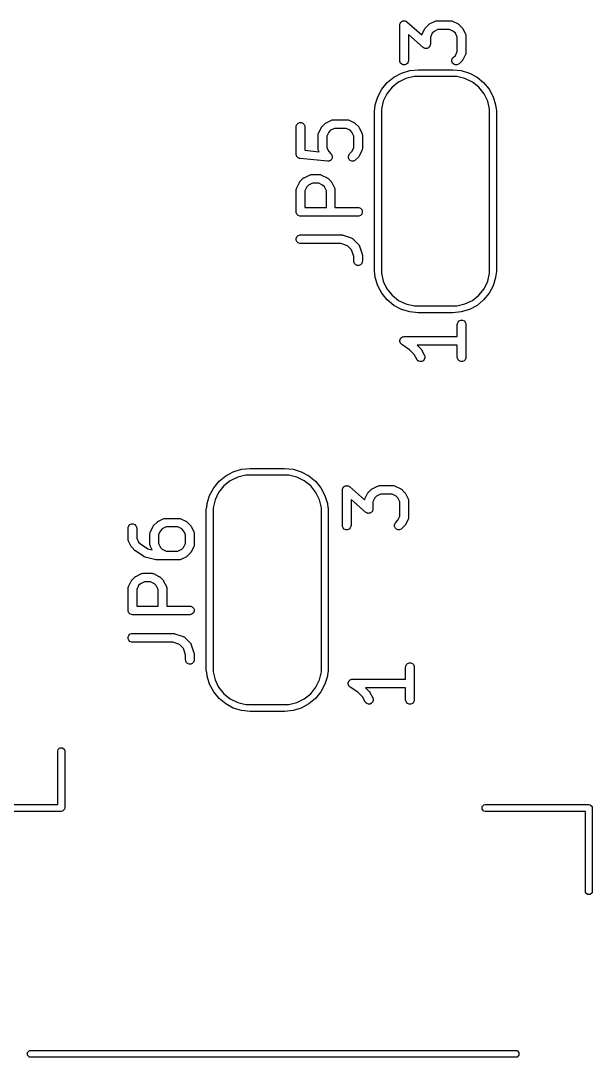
# Model space of a CAD drawing. Header units: inches. Extents: x -2.18 to 1.75, y 0.48 to 2.79.
# Drawn here: x 0.771 to 1.162, y 0.478 to 1.187 of the extents above; entities that cross this region are included whole.
import ezdxf

# ---------------------------------------------------------------- set-up
doc = ezdxf.new("R2010")
doc.units = ezdxf.units.IN
doc.header["$MEASUREMENT"] = 0
doc.layers.add('BLACK', color=250, linetype='CONTINUOUS')

msp = doc.modelspace()

# ---------------------------------------------------------------- linework, layer by layer
at = {"layer": 'BLACK', "linetype": 'CONTINUOUS'}
for p, q in [((1.03058, 1.18361), (1.03061, 1.18392)), ((1.03058, 1.15924), (1.03058, 1.18361)), ((1.03061, 1.18399), (1.03063, 1.18405)), ((1.03061, 1.18392), (1.03061, 1.18399)), ((1.03063, 1.18405), (1.03064, 1.18419)), ((1.03064, 1.18419), (1.03082, 1.18463)), ((1.03082, 1.18463), (1.03098, 1.18508)), ((1.03098, 1.18508), (1.03104, 1.18516)), ((1.03104, 1.18516), (1.03108, 1.18525)), ((1.03108, 1.18525), (1.03142, 1.18559)), ((1.03142, 1.18559), (1.03174, 1.18595)), ((1.03174, 1.18595), (1.03183, 1.186)), ((1.03183, 1.186), (1.0319, 1.18607)), ((1.0319, 1.18607), (1.03234, 1.18625)), ((1.03234, 1.18625), (1.03277, 1.18646)), ((1.03277, 1.18646), (1.03287, 1.18647)), ((1.03287, 1.18647), (1.03296, 1.18651)), ((1.03296, 1.18651), (1.03344, 1.18651)), ((1.03344, 1.18651), (1.03392, 1.18654)), ((1.03392, 1.18654), (1.03401, 1.18651)), ((1.03401, 1.18651), (1.03411, 1.18651)), ((1.03411, 1.18651), (1.03456, 1.18632)), ((1.03456, 1.18632), (1.03501, 1.18617)), ((1.03501, 1.18617), (1.03512, 1.18609)), ((1.03512, 1.18609), (1.03518, 1.18607)), ((1.03518, 1.18607), (1.03523, 1.18601)), ((1.03523, 1.18601), (1.03548, 1.18583)), ((1.03548, 1.18583), (1.04569, 1.1769)), ((1.04832, 1.18195), (1.0502, 1.18382)), ((1.0502, 1.18382), (1.05042, 1.18401)), ((1.05042, 1.18401), (1.05047, 1.18407)), ((1.05047, 1.18407), (1.05056, 1.18412)), ((1.05056, 1.18412), (1.05064, 1.18419)), ((1.05064, 1.18419), (1.05072, 1.18422)), ((1.05072, 1.18422), (1.05096, 1.18438)), ((1.05096, 1.18438), (1.05471, 1.18625)), ((1.05471, 1.18625), (1.05525, 1.18646)), ((1.05525, 1.18646), (1.05536, 1.18647)), ((1.05536, 1.18647), (1.05546, 1.18651)), ((1.05546, 1.18651), (1.05603, 1.18656)), ((1.05603, 1.18656), (1.06541, 1.18656)), ((1.06541, 1.18656), (1.06598, 1.18651)), ((1.06598, 1.18651), (1.06608, 1.18647)), ((1.06608, 1.18647), (1.06619, 1.18646)), ((1.06619, 1.18646), (1.06673, 1.18625)), ((1.06673, 1.18625), (1.07048, 1.18438)), ((1.07048, 1.18438), (1.07073, 1.18422)), ((1.07073, 1.18422), (1.0708, 1.18419)), ((1.0708, 1.18419), (1.07088, 1.18412)), ((1.07088, 1.18412), (1.07097, 1.18407)), ((1.07097, 1.18407), (1.07102, 1.18401)), ((1.07102, 1.18401), (1.07124, 1.18382)), ((1.07124, 1.18382), (1.07312, 1.18195)), ((1.04659, 1.16827), (1.03649, 1.1771)), ((1.03649, 1.1771), (1.03649, 1.15924)), ((1.04569, 1.1769), (1.04589, 1.17743)), ((1.04589, 1.17743), (1.04777, 1.18118)), ((1.04777, 1.18118), (1.04792, 1.18143)), ((1.04792, 1.18143), (1.04795, 1.1815)), ((1.04795, 1.1815), (1.04802, 1.18158)), ((1.04802, 1.18158), (1.04808, 1.18167)), ((1.04808, 1.18167), (1.04814, 1.18172)), ((1.04814, 1.18172), (1.04832, 1.18195)), ((1.05284, 1.17811), (1.05149, 1.17541)), ((1.05403, 1.17931), (1.05284, 1.17811)), ((1.05673, 1.18066), (1.05403, 1.17931)), ((1.06471, 1.18066), (1.05673, 1.18066)), ((1.06741, 1.17931), (1.06471, 1.18066)), ((1.0686, 1.17811), (1.06741, 1.17931)), ((1.06995, 1.17541), (1.0686, 1.17811)), ((1.07312, 1.18195), (1.07331, 1.18172)), ((1.07331, 1.18172), (1.07336, 1.18167)), ((1.07336, 1.18167), (1.07342, 1.18158)), ((1.07342, 1.18158), (1.07349, 1.1815)), ((1.07349, 1.1815), (1.07352, 1.18143)), ((1.07352, 1.18143), (1.07367, 1.18118)), ((1.07367, 1.18118), (1.07555, 1.17743)), ((1.07555, 1.17743), (1.07575, 1.17689)), ((1.07575, 1.17689), (1.07576, 1.17679)), ((1.07576, 1.17679), (1.0758, 1.17669)), ((1.0758, 1.17669), (1.07586, 1.17611)), ((1.05125, 1.16947), (1.05109, 1.16901)), ((1.05143, 1.16991), (1.05125, 1.16947)), ((1.05144, 1.17005), (1.05143, 1.16991)), ((1.05146, 1.17011), (1.05144, 1.17005)), ((1.05149, 1.17049), (1.05146, 1.17018)), ((1.05146, 1.17018), (1.05146, 1.17011)), ((1.05149, 1.17541), (1.05149, 1.17049)), ((1.06995, 1.16556), (1.06995, 1.17541)), ((1.07586, 1.17611), (1.07586, 1.16486)), ((1.04684, 1.16809), (1.04659, 1.16827)), ((1.04689, 1.16803), (1.04684, 1.16809)), ((1.04695, 1.16801), (1.04689, 1.16803)), ((1.04706, 1.16793), (1.04695, 1.16801)), ((1.04751, 1.16778), (1.04706, 1.16793)), ((1.04796, 1.16759), (1.04751, 1.16778)), ((1.04806, 1.16759), (1.04796, 1.16759)), ((1.04815, 1.16756), (1.04806, 1.16759)), ((1.04863, 1.16759), (1.04815, 1.16756)), ((1.04911, 1.16759), (1.04863, 1.16759)), ((1.0492, 1.16763), (1.04911, 1.16759)), ((1.0493, 1.16764), (1.0492, 1.16763)), ((1.04973, 1.16785), (1.0493, 1.16764)), ((1.05017, 1.16803), (1.04973, 1.16785)), ((1.05025, 1.1681), (1.05017, 1.16803)), ((1.05033, 1.16815), (1.05025, 1.1681)), ((1.05065, 1.16851), (1.05033, 1.16815)), ((1.05099, 1.16885), (1.05065, 1.16851)), ((1.05103, 1.16894), (1.05099, 1.16885)), ((1.05109, 1.16901), (1.05103, 1.16894)), ((1.06707, 1.16133), (1.0686, 1.16286)), ((1.0686, 1.16286), (1.06995, 1.16556)), ((1.07555, 1.16354), (1.07367, 1.15979)), ((1.07575, 1.16408), (1.07555, 1.16354)), ((1.07576, 1.16419), (1.07575, 1.16408)), ((1.0758, 1.16429), (1.07576, 1.16419)), ((1.07586, 1.16486), (1.0758, 1.16429)), ((1.03064, 1.15866), (1.03058, 1.15924)), ((1.03108, 1.1576), (1.03064, 1.15866)), ((1.0319, 1.15678), (1.03108, 1.1576)), ((1.03296, 1.15634), (1.0319, 1.15678)), ((1.03411, 1.15634), (1.03296, 1.15634)), ((1.03518, 1.15678), (1.03411, 1.15634)), ((1.03599, 1.1576), (1.03518, 1.15678)), ((1.03643, 1.15866), (1.03599, 1.1576)), ((1.03649, 1.15924), (1.03643, 1.15866)), ((1.06626, 1.15982), (1.0667, 1.16088)), ((1.06626, 1.15866), (1.06626, 1.15982)), ((1.0667, 1.1576), (1.06626, 1.15866)), ((1.0667, 1.16088), (1.06707, 1.16133)), ((1.06752, 1.15678), (1.0667, 1.1576)), ((1.06858, 1.15634), (1.06752, 1.15678)), ((1.06973, 1.15634), (1.06858, 1.15634)), ((1.0708, 1.15678), (1.06973, 1.15634)), ((1.07124, 1.15715), (1.0708, 1.15678)), ((1.07312, 1.15903), (1.07124, 1.15715)), ((1.07331, 1.15925), (1.07312, 1.15903)), ((1.07336, 1.1593), (1.07331, 1.15925)), ((1.07342, 1.15939), (1.07336, 1.1593)), ((1.07349, 1.15947), (1.07342, 1.15939)), ((1.07352, 1.15955), (1.07349, 1.15947)), ((1.07367, 1.15979), (1.07352, 1.15955)), ((1.02657, 1.14803), (1.03174, 1.15079)), ((1.03174, 1.15079), (1.03735, 1.1525)), ((1.04035, 1.14835), (1.03481, 1.14708)), ((1.03735, 1.1525), (1.04319, 1.15307)), ((1.04319, 1.14835), (1.04035, 1.14835)), ((1.04319, 1.15307), (1.06681, 1.15307)), ((1.06681, 1.14835), (1.04319, 1.14835)), ((1.06681, 1.15307), (1.07265, 1.1525)), ((1.06965, 1.14835), (1.06681, 1.14835)), ((1.07519, 1.14708), (1.06965, 1.14835)), ((1.07265, 1.1525), (1.07826, 1.15079)), ((1.07826, 1.15079), (1.08343, 1.14803)), ((1.01831, 1.13977), (1.02203, 1.14431)), ((1.02526, 1.14108), (1.02172, 1.13664)), ((1.02203, 1.14431), (1.02657, 1.14803)), ((1.0297, 1.14462), (1.02526, 1.14108)), ((1.03481, 1.14708), (1.0297, 1.14462)), ((1.0803, 1.14462), (1.07519, 1.14708)), ((1.08474, 1.14108), (1.0803, 1.14462)), ((1.08343, 1.14803), (1.08797, 1.14431)), ((1.08828, 1.13664), (1.08474, 1.14108)), ((1.08797, 1.14431), (1.09169, 1.13977)), ((1.01384, 1.12899), (1.01555, 1.1346)), ((1.01555, 1.1346), (1.01831, 1.13977)), ((1.02172, 1.13664), (1.01926, 1.13152)), ((1.09074, 1.13152), (1.08828, 1.13664)), ((1.09169, 1.13977), (1.09445, 1.1346)), ((1.09445, 1.1346), (1.09616, 1.12899)), ((1.01356, 1.12614), (1.01384, 1.12899)), ((1.01926, 1.13152), (1.01799, 1.12599)), ((1.09201, 1.12599), (1.09074, 1.13152)), ((1.09616, 1.12899), (1.09644, 1.12614)), ((1.01327, 1.12512), (1.01345, 1.12602)), ((1.01327, 1.01488), (1.01327, 1.12512)), ((1.01345, 1.12602), (1.01356, 1.12614)), ((1.01799, 1.12599), (1.01799, 1.12512)), ((1.01799, 1.12512), (1.01799, 1.01685)), ((1.09201, 1.12512), (1.09201, 1.12599)), ((1.09201, 1.01685), (1.09201, 1.12512)), ((1.09644, 1.12614), (1.09655, 1.12602)), ((1.09655, 1.12602), (1.09673, 1.12512)), ((1.09673, 1.12512), (1.09673, 1.01488)), ((0.95972, 1.11406), (0.95977, 1.11463)), ((0.95972, 1.09531), (0.95972, 1.11406)), ((0.95977, 1.11463), (0.96021, 1.1157)), ((0.96021, 1.1157), (0.96103, 1.11651)), ((0.96103, 1.11651), (0.96209, 1.11695)), ((0.96209, 1.11695), (0.96325, 1.11695)), ((0.96325, 1.11695), (0.96431, 1.11651)), ((0.96431, 1.11651), (0.96513, 1.1157)), ((0.96513, 1.1157), (0.96557, 1.11463)), ((0.96557, 1.11463), (0.96562, 1.11406)), ((0.96562, 1.11406), (0.96562, 1.09798)), ((0.97503, 1.10975), (0.9769, 1.1135)), ((0.9769, 1.1135), (0.97706, 1.11375)), ((0.97706, 1.11375), (0.97709, 1.11382)), ((0.97709, 1.11382), (0.97715, 1.1139)), ((0.97715, 1.1139), (0.97721, 1.11399)), ((0.97721, 1.11399), (0.97727, 1.11404)), ((0.97727, 1.11404), (0.97745, 1.11427)), ((0.97745, 1.11427), (0.97933, 1.11614)), ((0.97933, 1.11614), (0.97956, 1.11633)), ((0.97956, 1.11633), (0.97961, 1.11639)), ((0.97961, 1.11639), (0.9797, 1.11645)), ((0.9797, 1.11645), (0.97978, 1.11651)), ((0.97978, 1.11651), (0.97985, 1.11654)), ((0.97985, 1.11654), (0.9801, 1.1167)), ((0.9801, 1.1167), (0.98385, 1.11857)), ((0.98586, 1.11298), (0.98317, 1.11163)), ((0.98385, 1.11857), (0.98439, 1.11878)), ((0.98439, 1.11878), (0.98449, 1.11879)), ((0.98449, 1.11879), (0.98459, 1.11883)), ((0.98459, 1.11883), (0.98517, 1.11888)), ((0.98517, 1.11888), (0.99454, 1.11888)), ((0.99384, 1.11298), (0.98586, 1.11298)), ((0.99654, 1.11163), (0.99384, 1.11298)), ((0.99454, 1.11888), (0.99512, 1.11883)), ((0.99512, 1.11883), (0.99522, 1.11879)), ((0.99522, 1.11879), (0.99532, 1.11878)), ((0.99532, 1.11878), (0.99586, 1.11857)), ((0.99586, 1.11857), (0.99961, 1.1167)), ((0.99961, 1.1167), (0.99986, 1.11654)), ((0.99986, 1.11654), (0.99993, 1.11651)), ((0.99993, 1.11651), (1.00001, 1.11645)), ((1.00001, 1.11645), (1.0001, 1.11639)), ((1.0001, 1.11639), (1.00015, 1.11633)), ((1.00015, 1.11633), (1.00038, 1.11614)), ((1.00038, 1.11614), (1.00225, 1.11427)), ((1.00225, 1.11427), (1.00244, 1.11404)), ((1.00244, 1.11404), (1.0025, 1.11399)), ((1.0025, 1.11399), (1.00255, 1.1139)), ((1.00255, 1.1139), (1.00262, 1.11382)), ((1.00262, 1.11382), (1.00265, 1.11375)), ((1.00265, 1.11375), (1.00281, 1.1135)), ((1.00281, 1.1135), (1.00468, 1.10975)), ((0.97472, 1.10843), (0.97477, 1.10901)), ((0.97472, 1.09906), (0.97472, 1.10843)), ((0.97477, 1.10901), (0.97481, 1.10911)), ((0.97481, 1.10911), (0.97482, 1.10921)), ((0.97482, 1.10921), (0.97503, 1.10975)), ((0.98197, 1.11043), (0.98062, 1.10774)), ((0.98062, 1.10774), (0.98062, 1.09976)), ((0.98317, 1.11163), (0.98197, 1.11043)), ((0.99774, 1.11043), (0.99654, 1.11163)), ((0.99909, 1.10774), (0.99774, 1.11043)), ((0.99909, 1.09976), (0.99909, 1.10774)), ((1.00468, 1.10975), (1.00489, 1.10921)), ((1.00489, 1.10921), (1.0049, 1.10911)), ((1.0049, 1.10911), (1.00494, 1.10901)), ((1.00494, 1.10901), (1.00499, 1.10843)), ((1.00499, 1.10843), (1.00499, 1.09906)), ((0.97477, 1.09848), (0.97472, 1.09906)), ((0.98062, 1.09976), (0.98197, 1.09706)), ((0.99774, 1.09706), (0.99909, 1.09976)), ((1.00499, 1.09906), (1.00494, 1.09848)), ((0.95974, 1.0951), (0.95972, 1.09531)), ((0.95973, 1.09502), (0.95974, 1.0951)), ((0.95975, 1.09495), (0.95973, 1.09502)), ((0.95977, 1.09473), (0.95975, 1.09495)), ((0.95994, 1.09433), (0.95977, 1.09473)), ((0.96006, 1.09392), (0.95994, 1.09433)), ((0.96016, 1.09381), (0.96006, 1.09392)), ((0.96021, 1.09367), (0.96016, 1.09381)), ((0.96052, 1.09336), (0.96021, 1.09367)), ((0.96079, 1.09303), (0.96052, 1.09336)), ((0.96092, 1.09296), (0.96079, 1.09303)), ((0.96103, 1.09285), (0.96092, 1.09296)), ((0.96143, 1.09269), (0.96103, 1.09285)), ((0.96181, 1.09249), (0.96143, 1.09269)), ((0.96203, 1.09244), (0.96181, 1.09249)), ((0.96209, 1.09241), (0.96203, 1.09244)), ((0.96217, 1.09241), (0.96209, 1.09241)), ((0.96238, 1.09237), (0.96217, 1.09241)), ((0.98112, 1.0905), (0.96238, 1.09237)), ((0.96562, 1.09798), (0.97539, 1.097)), ((0.97481, 1.09838), (0.97477, 1.09848)), ((0.97482, 1.09828), (0.97481, 1.09838)), ((0.97503, 1.09774), (0.97482, 1.09828)), ((0.97539, 1.097), (0.97503, 1.09774)), ((0.98197, 1.09706), (0.98351, 1.09552)), ((0.9837, 1.09156), (0.98336, 1.09128)), ((0.98351, 1.09552), (0.98387, 1.09508)), ((0.98377, 1.09169), (0.9837, 1.09156)), ((0.98387, 1.09179), (0.98377, 1.09169)), ((0.98387, 1.09508), (0.98393, 1.09494)), ((0.98404, 1.09219), (0.98387, 1.09179)), ((0.98393, 1.09494), (0.98402, 1.09482)), ((0.98402, 1.09482), (0.98415, 1.09441)), ((0.98424, 1.09257), (0.98404, 1.09219)), ((0.98415, 1.09441), (0.98431, 1.09401)), ((0.98426, 1.09272), (0.98424, 1.09257)), ((0.98431, 1.09286), (0.98426, 1.09272)), ((0.98431, 1.09401), (0.98431, 1.09386)), ((0.98431, 1.09386), (0.98436, 1.09372)), ((0.98436, 1.09372), (0.98431, 1.09329)), ((0.98431, 1.09329), (0.98431, 1.09286)), ((0.99539, 1.09401), (0.99584, 1.09508)), ((0.99539, 1.09286), (0.99539, 1.09401)), ((0.99584, 1.09179), (0.99539, 1.09286)), ((0.99584, 1.09508), (0.9962, 1.09552)), ((0.99665, 1.09098), (0.99584, 1.09179)), ((0.9962, 1.09552), (0.99774, 1.09706)), ((1.00225, 1.09322), (1.00038, 1.09135)), ((1.00244, 1.09345), (1.00225, 1.09322)), ((1.0025, 1.0935), (1.00244, 1.09345)), ((1.00255, 1.09359), (1.0025, 1.0935)), ((1.00262, 1.09367), (1.00255, 1.09359)), ((1.00265, 1.09374), (1.00262, 1.09367)), ((1.00281, 1.09399), (1.00265, 1.09374)), ((1.00468, 1.09774), (1.00281, 1.09399)), ((1.00489, 1.09828), (1.00468, 1.09774)), ((1.0049, 1.09838), (1.00489, 1.09828)), ((1.00494, 1.09848), (1.0049, 1.09838)), ((0.9817, 1.0905), (0.98112, 1.0905)), ((0.98185, 1.09054), (0.9817, 1.0905)), ((0.98199, 1.09054), (0.98185, 1.09054)), ((0.98239, 1.0907), (0.98199, 1.09054)), ((0.98281, 1.09083), (0.98239, 1.0907)), ((0.98292, 1.09092), (0.98281, 1.09083)), ((0.98306, 1.09098), (0.98292, 1.09092)), ((0.98336, 1.09128), (0.98306, 1.09098)), ((0.99771, 1.09054), (0.99665, 1.09098)), ((0.99887, 1.09054), (0.99771, 1.09054)), ((0.99993, 1.09098), (0.99887, 1.09054)), ((1.00038, 1.09135), (0.99993, 1.09098)), ((0.96246, 1.07677), (0.96433, 1.07865)), ((0.96433, 1.07865), (0.96456, 1.07884)), ((0.96456, 1.07884), (0.96461, 1.07889)), ((0.96461, 1.07889), (0.9647, 1.07895)), ((0.9647, 1.07895), (0.96478, 1.07902)), ((0.96478, 1.07902), (0.96485, 1.07905)), ((0.96485, 1.07905), (0.9651, 1.0792)), ((0.9651, 1.0792), (0.96885, 1.08108)), ((0.96885, 1.08108), (0.96939, 1.08128)), ((0.96939, 1.08128), (0.9695, 1.08129)), ((0.9695, 1.08129), (0.96959, 1.08133)), ((0.96959, 1.08133), (0.97017, 1.08139)), ((0.97017, 1.08139), (0.97579, 1.08139)), ((0.97579, 1.08139), (0.97637, 1.08133)), ((0.97637, 1.08133), (0.97647, 1.08129)), ((0.97647, 1.08129), (0.97657, 1.08128)), ((0.97657, 1.08128), (0.97711, 1.08108)), ((0.97711, 1.08108), (0.98086, 1.0792)), ((0.98086, 1.0792), (0.98111, 1.07905)), ((0.98111, 1.07905), (0.98118, 1.07902)), ((0.98118, 1.07902), (0.98126, 1.07895)), ((0.98126, 1.07895), (0.98135, 1.07889)), ((0.98135, 1.07889), (0.9814, 1.07884)), ((0.9814, 1.07884), (0.98163, 1.07865)), ((0.98163, 1.07865), (0.98351, 1.07677)), ((0.95972, 1.07094), (0.95977, 1.07151)), ((0.95972, 1.05594), (0.95972, 1.07094)), ((0.95977, 1.07151), (0.95981, 1.07161)), ((0.95981, 1.07161), (0.95982, 1.07172)), ((0.95982, 1.07172), (0.96003, 1.07226)), ((0.96003, 1.07226), (0.9619, 1.07601)), ((0.9619, 1.07601), (0.96206, 1.07626)), ((0.96206, 1.07626), (0.96209, 1.07633)), ((0.96209, 1.07633), (0.96216, 1.07641)), ((0.96216, 1.07641), (0.96221, 1.0765)), ((0.96221, 1.0765), (0.96227, 1.07655)), ((0.96227, 1.07655), (0.96246, 1.07677)), ((0.96697, 1.07294), (0.96562, 1.07024)), ((0.96562, 1.07024), (0.96562, 1.05889)), ((0.96817, 1.07413), (0.96697, 1.07294)), ((0.97087, 1.07548), (0.96817, 1.07413)), ((0.9751, 1.07548), (0.97087, 1.07548)), ((0.97779, 1.07413), (0.9751, 1.07548)), ((0.97899, 1.07294), (0.97779, 1.07413)), ((0.98034, 1.07024), (0.97899, 1.07294)), ((0.98034, 1.05889), (0.98034, 1.07024)), ((0.98351, 1.07677), (0.98369, 1.07655)), ((0.98369, 1.07655), (0.98375, 1.0765)), ((0.98375, 1.0765), (0.98381, 1.07641)), ((0.98381, 1.07641), (0.98387, 1.07633)), ((0.98387, 1.07633), (0.9839, 1.07626)), ((0.9839, 1.07626), (0.98406, 1.07601)), ((0.98406, 1.07601), (0.98593, 1.07226)), ((0.98593, 1.07226), (0.98614, 1.07172)), ((0.98614, 1.07172), (0.98615, 1.07161)), ((0.98615, 1.07161), (0.98619, 1.07151)), ((0.98619, 1.07151), (0.98625, 1.07094)), ((0.98625, 1.07094), (0.98625, 1.05889)), ((0.96562, 1.05889), (0.98034, 1.05889)), ((0.98625, 1.05889), (1.00204, 1.05889)), ((1.00204, 1.05889), (1.00262, 1.05884)), ((1.00262, 1.05884), (1.00368, 1.05839)), ((1.00368, 1.05839), (1.0045, 1.05758)), ((1.0045, 1.05758), (1.00494, 1.05652)), ((1.00494, 1.05652), (1.00494, 1.05536)), ((0.95977, 1.05536), (0.95972, 1.05594)), ((0.96021, 1.0543), (0.95977, 1.05536)), ((0.96103, 1.05348), (0.96021, 1.0543)), ((0.96209, 1.05304), (0.96103, 1.05348)), ((0.96267, 1.05299), (0.96209, 1.05304)), ((1.00204, 1.05299), (0.96267, 1.05299)), ((1.00262, 1.05304), (1.00204, 1.05299)), ((1.00368, 1.05348), (1.00262, 1.05304)), ((1.0045, 1.0543), (1.00368, 1.05348)), ((1.00494, 1.05536), (1.0045, 1.0543)), ((0.95977, 1.03777), (0.96021, 1.03883)), ((0.95977, 1.03662), (0.95977, 1.03777)), ((0.96021, 1.03555), (0.95977, 1.03662)), ((0.96021, 1.03883), (0.96103, 1.03965)), ((0.96103, 1.03474), (0.96021, 1.03555)), ((0.96103, 1.03965), (0.96209, 1.04009)), ((0.96209, 1.0343), (0.96103, 1.03474)), ((0.96209, 1.04009), (0.96267, 1.04014)), ((0.96267, 1.04014), (0.99079, 1.04014)), ((0.99079, 1.04014), (0.99108, 1.04012)), ((0.99108, 1.04012), (0.99116, 1.04012)), ((0.99116, 1.04012), (0.99126, 1.0401)), ((0.99126, 1.0401), (0.99137, 1.04009)), ((0.99137, 1.04009), (0.99144, 1.04006)), ((0.99144, 1.04006), (0.99173, 1.03999)), ((0.99173, 1.03999), (0.99735, 1.03812)), ((0.99735, 1.03812), (0.99788, 1.03788)), ((0.99788, 1.03788), (0.99796, 1.03781)), ((0.99796, 1.03781), (0.99806, 1.03777)), ((0.99806, 1.03777), (0.9985, 1.0374)), ((0.9985, 1.0374), (1.00225, 1.03366)), ((0.96267, 1.03424), (0.96209, 1.0343)), ((0.99031, 1.03424), (0.96267, 1.03424)), ((0.99482, 1.03274), (0.99031, 1.03424)), ((0.99758, 1.02997), (0.99482, 1.03274)), ((0.99909, 1.02546), (0.99758, 1.02997)), ((1.00225, 1.03366), (1.00262, 1.03321)), ((1.00262, 1.03321), (1.00266, 1.03311)), ((1.00266, 1.03311), (1.00273, 1.03303)), ((1.00273, 1.03303), (1.00297, 1.0325)), ((1.00297, 1.0325), (1.00484, 1.02688)), ((0.99909, 1.02219), (0.99909, 1.02546)), ((0.99914, 1.02162), (0.99909, 1.02219)), ((0.99958, 1.02055), (0.99914, 1.02162)), ((1.0004, 1.01974), (0.99958, 1.02055)), ((1.0045, 1.02055), (1.00368, 1.01974)), ((1.00494, 1.02162), (1.0045, 1.02055)), ((1.00484, 1.02688), (1.00491, 1.02659)), ((1.00491, 1.02659), (1.00494, 1.02652)), ((1.00494, 1.02652), (1.00495, 1.02641)), ((1.00499, 1.02219), (1.00494, 1.02162)), ((1.00495, 1.02641), (1.00497, 1.02631)), ((1.00497, 1.02631), (1.00496, 1.02623)), ((1.00496, 1.02623), (1.00499, 1.02594)), ((1.00499, 1.02594), (1.00499, 1.02219)), ((1.00146, 1.0193), (1.0004, 1.01974)), ((1.00262, 1.0193), (1.00146, 1.0193)), ((1.00368, 1.01974), (1.00262, 1.0193)), ((1.01345, 1.01398), (1.01327, 1.01488)), ((1.01356, 1.01386), (1.01345, 1.01398)), ((1.01384, 1.01101), (1.01356, 1.01386)), ((1.01799, 1.01685), (1.01799, 1.01401)), ((1.01799, 1.01401), (1.01926, 1.00848)), ((1.09074, 1.00848), (1.09201, 1.01401)), ((1.09201, 1.01401), (1.09201, 1.01685)), ((1.09644, 1.01386), (1.09616, 1.01101)), ((1.09655, 1.01398), (1.09644, 1.01386)), ((1.09673, 1.01488), (1.09655, 1.01398)), ((1.01555, 1.0054), (1.01384, 1.01101)), ((1.01926, 1.00848), (1.02172, 1.00336)), ((1.08828, 1.00336), (1.09074, 1.00848)), ((1.09616, 1.01101), (1.09445, 1.0054)), ((1.01831, 1.00023), (1.01555, 1.0054)), ((1.02203, 0.99569), (1.01831, 1.00023)), ((1.02172, 1.00336), (1.02526, 0.99892)), ((1.08474, 0.99892), (1.08828, 1.00336)), ((1.09169, 1.00023), (1.08797, 0.99569)), ((1.09445, 1.0054), (1.09169, 1.00023)), ((1.02657, 0.99197), (1.02203, 0.99569)), ((1.02526, 0.99892), (1.0297, 0.99538)), ((1.0297, 0.99538), (1.03481, 0.99292)), ((1.03481, 0.99292), (1.04035, 0.99165)), ((1.06965, 0.99165), (1.07519, 0.99292)), ((1.07519, 0.99292), (1.0803, 0.99538)), ((1.0803, 0.99538), (1.08474, 0.99892)), ((1.08797, 0.99569), (1.08343, 0.99197)), ((1.03174, 0.98921), (1.02657, 0.99197)), ((1.03735, 0.9875), (1.03174, 0.98921)), ((1.04319, 0.98693), (1.03735, 0.9875)), ((1.04035, 0.99165), (1.04319, 0.99165)), ((1.04319, 0.99165), (1.06681, 0.99165)), ((1.06681, 0.98693), (1.04319, 0.98693)), ((1.06681, 0.99165), (1.06965, 0.99165)), ((1.07265, 0.9875), (1.06681, 0.98693)), ((1.07826, 0.98921), (1.07265, 0.9875)), ((1.08343, 0.99197), (1.07826, 0.98921)), ((1.06995, 0.97889), (1.07001, 0.97946)), ((1.06995, 0.97059), (1.06995, 0.97889)), ((1.07001, 0.97946), (1.07045, 0.98053)), ((1.07045, 0.98053), (1.07127, 0.98134)), ((1.07127, 0.98134), (1.07233, 0.98178)), ((1.07233, 0.98178), (1.07348, 0.98178)), ((1.07348, 0.98178), (1.07455, 0.98134)), ((1.07455, 0.98134), (1.07536, 0.98053)), ((1.07536, 0.98053), (1.0758, 0.97946)), ((1.0758, 0.97946), (1.07586, 0.97889)), ((1.07586, 0.97889), (1.07586, 0.95639)), ((1.03058, 0.96763), (1.03064, 0.96792)), ((1.03064, 0.96735), (1.03058, 0.96763)), ((1.03064, 0.96821), (1.03075, 0.96848)), ((1.03064, 0.96792), (1.03064, 0.96821)), ((1.03064, 0.96706), (1.03064, 0.96735)), ((1.03075, 0.96679), (1.03064, 0.96706)), ((1.03075, 0.96848), (1.03081, 0.96876)), ((1.03081, 0.9665), (1.03075, 0.96679)), ((1.03081, 0.96876), (1.03097, 0.96901)), ((1.03097, 0.96626), (1.03081, 0.9665)), ((1.03097, 0.96901), (1.03108, 0.96928)), ((1.03108, 0.966), (1.03097, 0.96626)), ((1.03108, 0.96928), (1.03129, 0.96948)), ((1.03129, 0.96579), (1.03108, 0.966)), ((1.03129, 0.96948), (1.03145, 0.96972)), ((1.03145, 0.96555), (1.03129, 0.96579)), ((1.03145, 0.96972), (1.03169, 0.96989)), ((1.03189, 0.96518), (1.03145, 0.96555)), ((1.03169, 0.96989), (1.0319, 0.97009)), ((1.0319, 0.96518), (1.03189, 0.96518)), ((1.0319, 0.97009), (1.03216, 0.9702)), ((1.03728, 0.96159), (1.0319, 0.96518)), ((1.0319, 0.96518), (1.0319, 0.96518)), ((1.0319, 0.96518), (1.0319, 0.96518)), ((1.03216, 0.9702), (1.0324, 0.97036)), ((1.0324, 0.97036), (1.03269, 0.97042)), ((1.03269, 0.97042), (1.03296, 0.97053)), ((1.03296, 0.97053), (1.03353, 0.97059)), ((1.03353, 0.97059), (1.03353, 0.97059)), ((1.03353, 0.97059), (1.03353, 0.97059)), ((1.03353, 0.97059), (1.03354, 0.97059)), ((1.03354, 0.97059), (1.06995, 0.97059)), ((1.06995, 0.96469), (1.04254, 0.96469)), ((1.04254, 0.96469), (1.045, 0.96223)), ((1.06995, 0.95639), (1.06995, 0.96469)), ((1.04048, 0.95839), (1.03728, 0.96159)), ((1.04214, 0.95507), (1.04048, 0.95839)), ((1.045, 0.96223), (1.04518, 0.962)), ((1.04518, 0.962), (1.04524, 0.96195)), ((1.04524, 0.96195), (1.0453, 0.96186)), ((1.0453, 0.96186), (1.04537, 0.96178)), ((1.04537, 0.96178), (1.0454, 0.96171)), ((1.0454, 0.96171), (1.04555, 0.96146)), ((1.04555, 0.96146), (1.04743, 0.95771)), ((1.04743, 0.95771), (1.04763, 0.95717)), ((1.04763, 0.95717), (1.04771, 0.95602)), ((1.04245, 0.95458), (1.04214, 0.95507)), ((1.04332, 0.95382), (1.04245, 0.95458)), ((1.04442, 0.95346), (1.04332, 0.95382)), ((1.04556, 0.95354), (1.04442, 0.95346)), ((1.0466, 0.95406), (1.04556, 0.95354)), ((1.04735, 0.95493), (1.0466, 0.95406)), ((1.04771, 0.95602), (1.04735, 0.95493)), ((1.07001, 0.95581), (1.06995, 0.95639)), ((1.07045, 0.95475), (1.07001, 0.95581)), ((1.07127, 0.95393), (1.07045, 0.95475)), ((1.07233, 0.95349), (1.07127, 0.95393)), ((1.07348, 0.95349), (1.07233, 0.95349)), ((1.07455, 0.95393), (1.07348, 0.95349)), ((1.07536, 0.95475), (1.07455, 0.95393)), ((1.0758, 0.95581), (1.07536, 0.95475)), ((1.07586, 0.95639), (1.0758, 0.95581)), ((0.91666, 0.87823), (0.92227, 0.87994)), ((0.92227, 0.87994), (0.92811, 0.88051)), ((0.92811, 0.88051), (0.95173, 0.88051)), ((0.95173, 0.88051), (0.95757, 0.87994)), ((0.95757, 0.87994), (0.96318, 0.87823)), ((0.90323, 0.86721), (0.90695, 0.87175)), ((0.90695, 0.87175), (0.91149, 0.87547)), ((0.91462, 0.87206), (0.91018, 0.86852)), ((0.91149, 0.87547), (0.91666, 0.87823)), ((0.91974, 0.87452), (0.91462, 0.87206)), ((0.92527, 0.87579), (0.91974, 0.87452)), ((0.92811, 0.87579), (0.92527, 0.87579)), ((0.95173, 0.87579), (0.92811, 0.87579)), ((0.95457, 0.87579), (0.95173, 0.87579)), ((0.96011, 0.87452), (0.95457, 0.87579)), ((0.96522, 0.87206), (0.96011, 0.87452)), ((0.96318, 0.87823), (0.96836, 0.87547)), ((0.96966, 0.86852), (0.96522, 0.87206)), ((0.96836, 0.87547), (0.97289, 0.87175)), ((0.97289, 0.87175), (0.97661, 0.86721)), ((0.90047, 0.86204), (0.90323, 0.86721)), ((0.91018, 0.86852), (0.90664, 0.86408)), ((0.9732, 0.86408), (0.96966, 0.86852)), ((0.97661, 0.86721), (0.97938, 0.86204)), ((0.99129, 0.86578), (0.99132, 0.86608)), ((0.99129, 0.8414), (0.99129, 0.86578)), ((0.99132, 0.86616), (0.99133, 0.86621)), ((0.99132, 0.86608), (0.99132, 0.86616)), ((0.99133, 0.86621), (0.99135, 0.86635)), ((0.99135, 0.86635), (0.99153, 0.8668)), ((0.99153, 0.8668), (0.99169, 0.86725)), ((0.99169, 0.86725), (0.99175, 0.86732)), ((0.99175, 0.86732), (0.99179, 0.86742)), ((0.99179, 0.86742), (0.99213, 0.86776)), ((0.99213, 0.86776), (0.99244, 0.86812)), ((0.99244, 0.86812), (0.99253, 0.86816)), ((0.99253, 0.86816), (0.9926, 0.86823)), ((0.9926, 0.86823), (0.99305, 0.86841)), ((0.99305, 0.86841), (0.99348, 0.86863)), ((0.99348, 0.86863), (0.99358, 0.86863)), ((0.99358, 0.86863), (0.99367, 0.86867)), ((0.99367, 0.86867), (0.99415, 0.86867)), ((0.99415, 0.86867), (0.99463, 0.8687)), ((0.99463, 0.8687), (0.99472, 0.86867)), ((0.99472, 0.86867), (0.99482, 0.86867)), ((0.99482, 0.86867), (0.99526, 0.86849)), ((0.99526, 0.86849), (0.99572, 0.86833)), ((0.99572, 0.86833), (0.99583, 0.86825)), ((0.99583, 0.86825), (0.99589, 0.86823)), ((0.99589, 0.86823), (0.99594, 0.86818)), ((0.99594, 0.86818), (0.99619, 0.868)), ((0.99619, 0.868), (1.0064, 0.85907)), ((1.00903, 0.86411), (1.0109, 0.86599)), ((1.0109, 0.86599), (1.01113, 0.86618)), ((1.01113, 0.86618), (1.01118, 0.86623)), ((1.01118, 0.86623), (1.01127, 0.86629)), ((1.01127, 0.86629), (1.01135, 0.86636)), ((1.01135, 0.86636), (1.01142, 0.86639)), ((1.01142, 0.86639), (1.01167, 0.86654)), ((1.01167, 0.86654), (1.01542, 0.86842)), ((1.01542, 0.86842), (1.01596, 0.86862)), ((1.01596, 0.86862), (1.01607, 0.86863)), ((1.01607, 0.86863), (1.01617, 0.86867)), ((1.01617, 0.86867), (1.01674, 0.86873)), ((1.01674, 0.86873), (1.02612, 0.86873)), ((1.02612, 0.86873), (1.02669, 0.86867)), ((1.02669, 0.86867), (1.02679, 0.86863)), ((1.02679, 0.86863), (1.0269, 0.86862)), ((1.0269, 0.86862), (1.02744, 0.86842)), ((1.02744, 0.86842), (1.03119, 0.86654)), ((1.03119, 0.86654), (1.03143, 0.86639)), ((1.03143, 0.86639), (1.03151, 0.86636)), ((1.03151, 0.86636), (1.03159, 0.86629)), ((1.03159, 0.86629), (1.03168, 0.86623)), ((1.03168, 0.86623), (1.03173, 0.86618)), ((1.03173, 0.86618), (1.03195, 0.86599)), ((1.03195, 0.86599), (1.03383, 0.86411)), ((0.89876, 0.85643), (0.90047, 0.86204)), ((0.90418, 0.85897), (0.90291, 0.85343)), ((0.90664, 0.86408), (0.90418, 0.85897)), ((0.97567, 0.85897), (0.9732, 0.86408)), ((0.97693, 0.85343), (0.97567, 0.85897)), ((0.97938, 0.86204), (0.98108, 0.85643)), ((1.0073, 0.85043), (0.9972, 0.85927)), ((0.9972, 0.85927), (0.9972, 0.8414)), ((1.0064, 0.85907), (1.0066, 0.8596)), ((1.0066, 0.8596), (1.00848, 0.86335)), ((1.00848, 0.86335), (1.00863, 0.8636)), ((1.00863, 0.8636), (1.00866, 0.86367)), ((1.00866, 0.86367), (1.00873, 0.86375)), ((1.00873, 0.86375), (1.00879, 0.86384)), ((1.00879, 0.86384), (1.00884, 0.86389)), ((1.00884, 0.86389), (1.00903, 0.86411)), ((1.01354, 0.86028), (1.0122, 0.85758)), ((1.0122, 0.85758), (1.0122, 0.85265)), ((1.01474, 0.86147), (1.01354, 0.86028)), ((1.01744, 0.86282), (1.01474, 0.86147)), ((1.02542, 0.86282), (1.01744, 0.86282)), ((1.02812, 0.86147), (1.02542, 0.86282)), ((1.02931, 0.86028), (1.02812, 0.86147)), ((1.03066, 0.85758), (1.02931, 0.86028)), ((1.03066, 0.84773), (1.03066, 0.85758)), ((1.03383, 0.86411), (1.03401, 0.86389)), ((1.03401, 0.86389), (1.03407, 0.86384)), ((1.03407, 0.86384), (1.03413, 0.86375)), ((1.03413, 0.86375), (1.0342, 0.86367)), ((1.0342, 0.86367), (1.03423, 0.8636)), ((1.03423, 0.8636), (1.03438, 0.86335)), ((1.03438, 0.86335), (1.03626, 0.8596)), ((1.03626, 0.8596), (1.03646, 0.85906)), ((1.03646, 0.85906), (1.03647, 0.85895)), ((1.03647, 0.85895), (1.03651, 0.85885)), ((1.03651, 0.85885), (1.03657, 0.85828)), ((1.03657, 0.85828), (1.03657, 0.84703)), ((0.89819, 0.85256), (0.89837, 0.85346)), ((0.89819, 0.74232), (0.89819, 0.85256)), ((0.89837, 0.85346), (0.89848, 0.85358)), ((0.89848, 0.85358), (0.89876, 0.85643)), ((0.90291, 0.85343), (0.90291, 0.85256)), ((0.90291, 0.85256), (0.90291, 0.74429)), ((0.97693, 0.85256), (0.97693, 0.85343)), ((0.97693, 0.74429), (0.97693, 0.85256)), ((0.98108, 0.85643), (0.98136, 0.85358)), ((0.98136, 0.85358), (0.98147, 0.85346)), ((0.98147, 0.85346), (0.98165, 0.85256)), ((0.98165, 0.85256), (0.98165, 0.74232)), ((1.01136, 0.85067), (1.01104, 0.85031)), ((1.0117, 0.85101), (1.01136, 0.85067)), ((1.01174, 0.8511), (1.0117, 0.85101)), ((1.0118, 0.85118), (1.01174, 0.8511)), ((1.01196, 0.85163), (1.0118, 0.85118)), ((1.01214, 0.85208), (1.01196, 0.85163)), ((1.01215, 0.85222), (1.01214, 0.85208)), ((1.01217, 0.85227), (1.01215, 0.85222)), ((1.0122, 0.85265), (1.01217, 0.85235)), ((1.01217, 0.85235), (1.01217, 0.85227)), ((0.86238, 0.84171), (0.86425, 0.84359)), ((0.86425, 0.84359), (0.86448, 0.84377)), ((0.86448, 0.84377), (0.86453, 0.84383)), ((0.86453, 0.84383), (0.86462, 0.84389)), ((0.86462, 0.84389), (0.8647, 0.84395)), ((0.8647, 0.84395), (0.86477, 0.84398)), ((0.86477, 0.84398), (0.86502, 0.84414)), ((0.86502, 0.84414), (0.86877, 0.84601)), ((0.86877, 0.84601), (0.86931, 0.84622)), ((0.86931, 0.84622), (0.86941, 0.84623)), ((0.86941, 0.84623), (0.86951, 0.84627)), ((0.86951, 0.84627), (0.87009, 0.84633)), ((0.87009, 0.84633), (0.87946, 0.84633)), ((0.87946, 0.84633), (0.88004, 0.84627)), ((0.88004, 0.84627), (0.88014, 0.84623)), ((0.88014, 0.84623), (0.88024, 0.84622)), ((0.88024, 0.84622), (0.88078, 0.84601)), ((0.88078, 0.84601), (0.88453, 0.84414)), ((0.88453, 0.84414), (0.88478, 0.84398)), ((0.88478, 0.84398), (0.88485, 0.84395)), ((0.88485, 0.84395), (0.88493, 0.84389)), ((0.88493, 0.84389), (0.88502, 0.84383)), ((0.88502, 0.84383), (0.88507, 0.84377)), ((0.88507, 0.84377), (0.8853, 0.84359)), ((0.8853, 0.84359), (0.88717, 0.84171)), ((1.00755, 0.85025), (1.0073, 0.85043)), ((1.0076, 0.8502), (1.00755, 0.85025)), ((1.00765, 0.85018), (1.0076, 0.8502)), ((1.00777, 0.85009), (1.00765, 0.85018)), ((1.00822, 0.84994), (1.00777, 0.85009)), ((1.00867, 0.84976), (1.00822, 0.84994)), ((1.00877, 0.84976), (1.00867, 0.84976)), ((1.00886, 0.84972), (1.00877, 0.84976)), ((1.00934, 0.84976), (1.00886, 0.84972)), ((1.00982, 0.84976), (1.00934, 0.84976)), ((1.00991, 0.84979), (1.00982, 0.84976)), ((1.01001, 0.8498), (1.00991, 0.84979)), ((1.01044, 0.85001), (1.01001, 0.8498)), ((1.01088, 0.8502), (1.01044, 0.85001)), ((1.01095, 0.85027), (1.01088, 0.8502)), ((1.01104, 0.85031), (1.01095, 0.85027)), ((1.02741, 0.84304), (1.02778, 0.84349)), ((1.02778, 0.84349), (1.02931, 0.84503)), ((1.02931, 0.84503), (1.03066, 0.84773)), ((1.03626, 0.84571), (1.03438, 0.84196)), ((1.03646, 0.84625), (1.03626, 0.84571)), ((1.03647, 0.84635), (1.03646, 0.84625)), ((1.03651, 0.84645), (1.03647, 0.84635)), ((1.03657, 0.84703), (1.03651, 0.84645)), ((0.84464, 0.83962), (0.8447, 0.8402)), ((0.84464, 0.83212), (0.84464, 0.83962)), ((0.8447, 0.8402), (0.84514, 0.84126)), ((0.84514, 0.84126), (0.84595, 0.84208)), ((0.84595, 0.84208), (0.84702, 0.84252)), ((0.84702, 0.84252), (0.84817, 0.84252)), ((0.84817, 0.84252), (0.84923, 0.84208)), ((0.84923, 0.84208), (0.85005, 0.84126)), ((0.85005, 0.84126), (0.85049, 0.8402)), ((0.85049, 0.8402), (0.85054, 0.83962)), ((0.85054, 0.83962), (0.85054, 0.83282)), ((0.85964, 0.83587), (0.85969, 0.83645)), ((0.85969, 0.83645), (0.85973, 0.83655)), ((0.85973, 0.83655), (0.85974, 0.83665)), ((0.85974, 0.83665), (0.85995, 0.83719)), ((0.85995, 0.83719), (0.86182, 0.84094)), ((0.86182, 0.84094), (0.86198, 0.84119)), ((0.86198, 0.84119), (0.86201, 0.84126)), ((0.86201, 0.84126), (0.86208, 0.84134)), ((0.86208, 0.84134), (0.86213, 0.84143)), ((0.86213, 0.84143), (0.86219, 0.84148)), ((0.86219, 0.84148), (0.86238, 0.84171)), ((0.86689, 0.83787), (0.86554, 0.83518)), ((0.86809, 0.83907), (0.86689, 0.83787)), ((0.87079, 0.84042), (0.86809, 0.83907)), ((0.87877, 0.84042), (0.87079, 0.84042)), ((0.88146, 0.83907), (0.87877, 0.84042)), ((0.88266, 0.83787), (0.88146, 0.83907)), ((0.88401, 0.83518), (0.88266, 0.83787)), ((0.88717, 0.84171), (0.88736, 0.84148)), ((0.88736, 0.84148), (0.88742, 0.84143)), ((0.88742, 0.84143), (0.88748, 0.84134)), ((0.88748, 0.84134), (0.88754, 0.84126)), ((0.88754, 0.84126), (0.88757, 0.84119)), ((0.88757, 0.84119), (0.88773, 0.84094)), ((0.88773, 0.84094), (0.8896, 0.83719)), ((0.8896, 0.83719), (0.88981, 0.83665)), ((0.88981, 0.83665), (0.88982, 0.83655)), ((0.88982, 0.83655), (0.88986, 0.83645)), ((0.88986, 0.83645), (0.88991, 0.83587)), ((0.99135, 0.84083), (0.99129, 0.8414)), ((0.99179, 0.83976), (0.99135, 0.84083)), ((0.9926, 0.83895), (0.99179, 0.83976)), ((0.99367, 0.83851), (0.9926, 0.83895)), ((0.99482, 0.83851), (0.99367, 0.83851)), ((0.99589, 0.83895), (0.99482, 0.83851)), ((0.9967, 0.83976), (0.99589, 0.83895)), ((0.99714, 0.84083), (0.9967, 0.83976)), ((0.9972, 0.8414), (0.99714, 0.84083)), ((1.02697, 0.84198), (1.02741, 0.84304)), ((1.02697, 0.84083), (1.02697, 0.84198)), ((1.02741, 0.83976), (1.02697, 0.84083)), ((1.02822, 0.83895), (1.02741, 0.83976)), ((1.02929, 0.83851), (1.02822, 0.83895)), ((1.03044, 0.83851), (1.02929, 0.83851)), ((1.03151, 0.83895), (1.03044, 0.83851)), ((1.03195, 0.83932), (1.03151, 0.83895)), ((1.03383, 0.84119), (1.03195, 0.83932)), ((1.03401, 0.84142), (1.03383, 0.84119)), ((1.03407, 0.84147), (1.03401, 0.84142)), ((1.03413, 0.84156), (1.03407, 0.84147)), ((1.0342, 0.84164), (1.03413, 0.84156)), ((1.03423, 0.84171), (1.0342, 0.84164)), ((1.03438, 0.84196), (1.03423, 0.84171)), ((0.8447, 0.83155), (0.84464, 0.83212)), ((0.84474, 0.83145), (0.8447, 0.83155)), ((0.84474, 0.83134), (0.84474, 0.83145)), ((0.84495, 0.8308), (0.84474, 0.83134)), ((0.84683, 0.82705), (0.84495, 0.8308)), ((0.85054, 0.83282), (0.85189, 0.83012)), ((0.85189, 0.83012), (0.85322, 0.82879)), ((0.85964, 0.82837), (0.85964, 0.83587)), ((0.86554, 0.83518), (0.86554, 0.82907)), ((0.88401, 0.82907), (0.88401, 0.83518)), ((0.88991, 0.83587), (0.88991, 0.82837)), ((0.84698, 0.82681), (0.84683, 0.82705)), ((0.84701, 0.82673), (0.84698, 0.82681)), ((0.84708, 0.82665), (0.84701, 0.82673)), ((0.84713, 0.82656), (0.84708, 0.82665)), ((0.84719, 0.82651), (0.84713, 0.82656)), ((0.84738, 0.82629), (0.84719, 0.82651)), ((0.84925, 0.82441), (0.84738, 0.82629)), ((0.84926, 0.82441), (0.84925, 0.82441)), ((0.84925, 0.82441), (0.84925, 0.82441)), ((0.84949, 0.82422), (0.84926, 0.82441)), ((0.8497, 0.82404), (0.84949, 0.82422)), ((0.85533, 0.82029), (0.8497, 0.82404)), ((0.8497, 0.82404), (0.8497, 0.82404)), ((0.8497, 0.82404), (0.8497, 0.82404)), ((0.85322, 0.82879), (0.85818, 0.82549)), ((0.85818, 0.82549), (0.86109, 0.82476)), ((0.85969, 0.8278), (0.85964, 0.82837)), ((0.85973, 0.8277), (0.85969, 0.8278)), ((0.85974, 0.82759), (0.85973, 0.8277)), ((0.85995, 0.82705), (0.85974, 0.82759)), ((0.86109, 0.82476), (0.85995, 0.82705)), ((0.86554, 0.82907), (0.86689, 0.82637)), ((0.86689, 0.82637), (0.86809, 0.82518)), ((0.86809, 0.82518), (0.87079, 0.82383)), ((0.87079, 0.82383), (0.87877, 0.82383)), ((0.87877, 0.82383), (0.88146, 0.82518)), ((0.88146, 0.82518), (0.88266, 0.82637)), ((0.88266, 0.82637), (0.88401, 0.82907)), ((0.88717, 0.82254), (0.8853, 0.82066)), ((0.88736, 0.82276), (0.88717, 0.82254)), ((0.88742, 0.82281), (0.88736, 0.82276)), ((0.88748, 0.8229), (0.88742, 0.82281)), ((0.88754, 0.82298), (0.88748, 0.8229)), ((0.88757, 0.82306), (0.88754, 0.82298)), ((0.88773, 0.8233), (0.88757, 0.82306)), ((0.8896, 0.82705), (0.88773, 0.8233)), ((0.88981, 0.82759), (0.8896, 0.82705)), ((0.88982, 0.8277), (0.88981, 0.82759)), ((0.88986, 0.8278), (0.88982, 0.8277)), ((0.88991, 0.82837), (0.88986, 0.8278)), ((0.85565, 0.82012), (0.85533, 0.82029)), ((0.8557, 0.82008), (0.85565, 0.82012)), ((0.85577, 0.82006), (0.8557, 0.82008)), ((0.85584, 0.82002), (0.85577, 0.82006)), ((0.85591, 0.82001), (0.85584, 0.82002)), ((0.85625, 0.81989), (0.85591, 0.82001)), ((0.86375, 0.81801), (0.85625, 0.81989)), ((0.86385, 0.818), (0.86375, 0.81801)), ((0.86389, 0.81798), (0.86385, 0.818)), ((0.86411, 0.81796), (0.86389, 0.81798)), ((0.86432, 0.81793), (0.86411, 0.81796)), ((0.86436, 0.81793), (0.86432, 0.81793)), ((0.86446, 0.81792), (0.86436, 0.81793)), ((0.87946, 0.81792), (0.86446, 0.81792)), ((0.88004, 0.81798), (0.87946, 0.81792)), ((0.88014, 0.81802), (0.88004, 0.81798)), ((0.88024, 0.81803), (0.88014, 0.81802)), ((0.88078, 0.81823), (0.88024, 0.81803)), ((0.88453, 0.82011), (0.88078, 0.81823)), ((0.88478, 0.82027), (0.88453, 0.82011)), ((0.88485, 0.8203), (0.88478, 0.82027)), ((0.88493, 0.82036), (0.88485, 0.8203)), ((0.88502, 0.82042), (0.88493, 0.82036)), ((0.88507, 0.82048), (0.88502, 0.82042)), ((0.8853, 0.82066), (0.88507, 0.82048)), ((0.85002, 0.80664), (0.85377, 0.80852)), ((0.85377, 0.80852), (0.85431, 0.80873)), ((0.85431, 0.80873), (0.85442, 0.80873)), ((0.85442, 0.80873), (0.85451, 0.80877)), ((0.85451, 0.80877), (0.85509, 0.80883)), ((0.85509, 0.80883), (0.86071, 0.80883)), ((0.86071, 0.80883), (0.86129, 0.80877)), ((0.86129, 0.80877), (0.86139, 0.80873)), ((0.86139, 0.80873), (0.86149, 0.80873)), ((0.86149, 0.80873), (0.86204, 0.80852)), ((0.86204, 0.80852), (0.86578, 0.80664)), ((0.84495, 0.7997), (0.84683, 0.80345)), ((0.84683, 0.80345), (0.84698, 0.8037)), ((0.84698, 0.8037), (0.84701, 0.80377)), ((0.84701, 0.80377), (0.84708, 0.80385)), ((0.84708, 0.80385), (0.84713, 0.80394)), ((0.84713, 0.80394), (0.84719, 0.80399)), ((0.84719, 0.80399), (0.84738, 0.80422)), ((0.84738, 0.80422), (0.84925, 0.80609)), ((0.84925, 0.80609), (0.84948, 0.80628)), ((0.84948, 0.80628), (0.84953, 0.80634)), ((0.84953, 0.80634), (0.84962, 0.80639)), ((0.84962, 0.80639), (0.8497, 0.80646)), ((0.8497, 0.80646), (0.84977, 0.80649)), ((0.84977, 0.80649), (0.85002, 0.80664)), ((0.85309, 0.80158), (0.85189, 0.80038)), ((0.85579, 0.80292), (0.85309, 0.80158)), ((0.86002, 0.80292), (0.85579, 0.80292)), ((0.86272, 0.80158), (0.86002, 0.80292)), ((0.86391, 0.80038), (0.86272, 0.80158)), ((0.86578, 0.80664), (0.86603, 0.80649)), ((0.86603, 0.80649), (0.8661, 0.80646)), ((0.8661, 0.80646), (0.86619, 0.80639)), ((0.86619, 0.80639), (0.86627, 0.80634)), ((0.86627, 0.80634), (0.86633, 0.80628)), ((0.86633, 0.80628), (0.86655, 0.80609)), ((0.86655, 0.80609), (0.86843, 0.80422)), ((0.86843, 0.80422), (0.86861, 0.80399)), ((0.86861, 0.80399), (0.86867, 0.80394)), ((0.86867, 0.80394), (0.86873, 0.80385)), ((0.86873, 0.80385), (0.86879, 0.80377)), ((0.86879, 0.80377), (0.86882, 0.8037)), ((0.86882, 0.8037), (0.86898, 0.80345)), ((0.86898, 0.80345), (0.87085, 0.7997)), ((0.84464, 0.79838), (0.8447, 0.79895)), ((0.84464, 0.78338), (0.84464, 0.79838)), ((0.8447, 0.79895), (0.84474, 0.79905)), ((0.84474, 0.79916), (0.84495, 0.7997)), ((0.84474, 0.79905), (0.84474, 0.79916)), ((0.85189, 0.80038), (0.85054, 0.79768)), ((0.85054, 0.79768), (0.85054, 0.78633)), ((0.86526, 0.79768), (0.86391, 0.80038)), ((0.86526, 0.78633), (0.86526, 0.79768)), ((0.87085, 0.7997), (0.87106, 0.79916)), ((0.87106, 0.79916), (0.87107, 0.79905)), ((0.87107, 0.79905), (0.87111, 0.79895)), ((0.87111, 0.79895), (0.87117, 0.79838)), ((0.87117, 0.79838), (0.87117, 0.78633)), ((0.8447, 0.7828), (0.84464, 0.78338)), ((0.84514, 0.78174), (0.8447, 0.7828)), ((0.84595, 0.78093), (0.84514, 0.78174)), ((0.84702, 0.78048), (0.84595, 0.78093)), ((0.84759, 0.78043), (0.84702, 0.78048)), ((0.88696, 0.78043), (0.84759, 0.78043)), ((0.85054, 0.78633), (0.86526, 0.78633)), ((0.87117, 0.78633), (0.88696, 0.78633)), ((0.88696, 0.78633), (0.88754, 0.78628)), ((0.88754, 0.78048), (0.88696, 0.78043)), ((0.88754, 0.78628), (0.8886, 0.78584)), ((0.8886, 0.78093), (0.88754, 0.78048)), ((0.8886, 0.78584), (0.88942, 0.78502)), ((0.88942, 0.78174), (0.8886, 0.78093)), ((0.88942, 0.78502), (0.88986, 0.78396)), ((0.88986, 0.7828), (0.88942, 0.78174)), ((0.88986, 0.78396), (0.88986, 0.7828)), ((0.8447, 0.76521), (0.84514, 0.76627)), ((0.84514, 0.76627), (0.84595, 0.76709)), ((0.84595, 0.76709), (0.84702, 0.76753)), ((0.84702, 0.76753), (0.84759, 0.76759)), ((0.84759, 0.76759), (0.87571, 0.76759)), ((0.87571, 0.76759), (0.876, 0.76756)), ((0.876, 0.76756), (0.87608, 0.76756)), ((0.87608, 0.76756), (0.87618, 0.76754)), ((0.87618, 0.76754), (0.87629, 0.76753)), ((0.87629, 0.76753), (0.87636, 0.7675)), ((0.87636, 0.7675), (0.87665, 0.76743)), ((0.87665, 0.76743), (0.88227, 0.76556)), ((0.88227, 0.76556), (0.8828, 0.76532)), ((0.8447, 0.76406), (0.8447, 0.76521)), ((0.84514, 0.76299), (0.8447, 0.76406)), ((0.84595, 0.76218), (0.84514, 0.76299)), ((0.84702, 0.76174), (0.84595, 0.76218)), ((0.84759, 0.76168), (0.84702, 0.76174)), ((0.87523, 0.76168), (0.84759, 0.76168)), ((0.87974, 0.76018), (0.87523, 0.76168)), ((0.88251, 0.75741), (0.87974, 0.76018)), ((0.8828, 0.76532), (0.88288, 0.76525)), ((0.88288, 0.76525), (0.88298, 0.76521)), ((0.88298, 0.76521), (0.88342, 0.76485)), ((0.88342, 0.76485), (0.88717, 0.7611)), ((0.88717, 0.7611), (0.88754, 0.76065)), ((0.88754, 0.76065), (0.88758, 0.76055)), ((0.88758, 0.76055), (0.88765, 0.76047)), ((0.88765, 0.76047), (0.88789, 0.75994)), ((0.88789, 0.75994), (0.88976, 0.75432)), ((0.88401, 0.7529), (0.88251, 0.75741)), ((0.88401, 0.74963), (0.88401, 0.7529)), ((0.88976, 0.75432), (0.88983, 0.75403)), ((0.88983, 0.75403), (0.88986, 0.75396)), ((0.88986, 0.75396), (0.88987, 0.75386)), ((0.88987, 0.75386), (0.88989, 0.75375)), ((0.88989, 0.75375), (0.88989, 0.75368)), ((0.88989, 0.75368), (0.88991, 0.75338)), ((0.88991, 0.75338), (0.88991, 0.74963)), ((0.88407, 0.74906), (0.88401, 0.74963)), ((0.88451, 0.74799), (0.88407, 0.74906)), ((0.88532, 0.74718), (0.88451, 0.74799)), ((0.88639, 0.74674), (0.88532, 0.74718)), ((0.88754, 0.74674), (0.88639, 0.74674)), ((0.8886, 0.74718), (0.88754, 0.74674)), ((0.88942, 0.74799), (0.8886, 0.74718)), ((0.88986, 0.74906), (0.88942, 0.74799)), ((0.88991, 0.74963), (0.88986, 0.74906)), ((0.90291, 0.74429), (0.90291, 0.74145)), ((0.97693, 0.74145), (0.97693, 0.74429)), ((1.0346, 0.74471), (1.03466, 0.74529)), ((1.0346, 0.73642), (1.0346, 0.74471)), ((1.03466, 0.74529), (1.0351, 0.74635)), ((1.0351, 0.74635), (1.03591, 0.74717)), ((1.03591, 0.74717), (1.03698, 0.74761)), ((1.03698, 0.74761), (1.03813, 0.74761)), ((1.03813, 0.74761), (1.03919, 0.74717)), ((1.03919, 0.74717), (1.04001, 0.74635)), ((1.04001, 0.74635), (1.04045, 0.74529)), ((1.04045, 0.74529), (1.0405, 0.74471)), ((1.0405, 0.74471), (1.0405, 0.72222)), ((0.89837, 0.74142), (0.89819, 0.74232)), ((0.89848, 0.7413), (0.89837, 0.74142)), ((0.89876, 0.73845), (0.89848, 0.7413)), ((0.90047, 0.73284), (0.89876, 0.73845)), ((0.90291, 0.74145), (0.90418, 0.73592)), ((0.97567, 0.73592), (0.97693, 0.74145)), ((0.98108, 0.73845), (0.97938, 0.73284)), ((0.98136, 0.7413), (0.98108, 0.73845)), ((0.98147, 0.74142), (0.98136, 0.7413)), ((0.98165, 0.74232), (0.98147, 0.74142)), ((0.90323, 0.72767), (0.90047, 0.73284)), ((0.90418, 0.73592), (0.90664, 0.7308)), ((0.90664, 0.7308), (0.91018, 0.72636)), ((0.96966, 0.72636), (0.9732, 0.7308)), ((0.9732, 0.7308), (0.97567, 0.73592)), ((0.97938, 0.73284), (0.97661, 0.72767)), ((0.99523, 0.73346), (0.99529, 0.73375)), ((0.99529, 0.73318), (0.99523, 0.73346)), ((0.99529, 0.73404), (0.9954, 0.73431)), ((0.99529, 0.73375), (0.99529, 0.73404)), ((0.99529, 0.73289), (0.99529, 0.73318)), ((0.9954, 0.73262), (0.99529, 0.73289)), ((0.9954, 0.73431), (0.99545, 0.73459)), ((0.99546, 0.73233), (0.9954, 0.73262)), ((0.99545, 0.73459), (0.99561, 0.73484)), ((0.99562, 0.73209), (0.99546, 0.73233)), ((0.99561, 0.73484), (0.99573, 0.73511)), ((0.99573, 0.73182), (0.99562, 0.73209)), ((0.99573, 0.73511), (0.99593, 0.73531)), ((0.99593, 0.73162), (0.99573, 0.73182)), ((0.99593, 0.73531), (0.99609, 0.73555)), ((0.9961, 0.73137), (0.99593, 0.73162)), ((0.99609, 0.73555), (0.99633, 0.73571)), ((0.99654, 0.73101), (0.9961, 0.73137)), ((0.99633, 0.73571), (0.99654, 0.73592)), ((0.99654, 0.73592), (0.99681, 0.73603)), ((1.00192, 0.72742), (0.99654, 0.73101)), ((0.99654, 0.73101), (0.99654, 0.73101)), ((0.99654, 0.73101), (0.99654, 0.73101)), ((0.99654, 0.73101), (0.99654, 0.73101)), ((0.99681, 0.73603), (0.99705, 0.73619)), ((0.99705, 0.73619), (0.99734, 0.73625)), ((0.99734, 0.73625), (0.99761, 0.73636)), ((0.99761, 0.73636), (0.99818, 0.73642)), ((0.99818, 0.73642), (0.99818, 0.73642)), ((0.99818, 0.73642), (0.99818, 0.73642)), ((0.99818, 0.73642), (0.99818, 0.73642)), ((0.99818, 0.73642), (1.0346, 0.73642)), ((1.0346, 0.73051), (1.00719, 0.73051)), ((1.00719, 0.73051), (1.00964, 0.72805)), ((1.0346, 0.72222), (1.0346, 0.73051)), ((0.90695, 0.72313), (0.90323, 0.72767)), ((0.91149, 0.71941), (0.90695, 0.72313)), ((0.91018, 0.72636), (0.91462, 0.72282)), ((0.96522, 0.72282), (0.96966, 0.72636)), ((0.97289, 0.72313), (0.96836, 0.71941)), ((0.97661, 0.72767), (0.97289, 0.72313)), ((1.00513, 0.72422), (1.00192, 0.72742)), ((1.00679, 0.7209), (1.00513, 0.72422)), ((1.00964, 0.72805), (1.00983, 0.72783)), ((1.00983, 0.72783), (1.00989, 0.72778)), ((1.00989, 0.72778), (1.00994, 0.72769)), ((1.00994, 0.72769), (1.01001, 0.72761)), ((1.01001, 0.72761), (1.01004, 0.72753)), ((1.01004, 0.72753), (1.0102, 0.72729)), ((1.0102, 0.72729), (1.01207, 0.72354)), ((1.01207, 0.72354), (1.01228, 0.723)), ((1.01228, 0.723), (1.01236, 0.72185)), ((0.91666, 0.71665), (0.91149, 0.71941)), ((0.91462, 0.72282), (0.91974, 0.72036)), ((0.92227, 0.71494), (0.91666, 0.71665)), ((0.91974, 0.72036), (0.92527, 0.71909)), ((0.92527, 0.71909), (0.92811, 0.71909)), ((0.92811, 0.71909), (0.95173, 0.71909)), ((0.95173, 0.71909), (0.95457, 0.71909)), ((0.95457, 0.71909), (0.96011, 0.72036)), ((0.96318, 0.71665), (0.95757, 0.71494)), ((0.96011, 0.72036), (0.96522, 0.72282)), ((0.96836, 0.71941), (0.96318, 0.71665)), ((1.0071, 0.72041), (1.00679, 0.7209)), ((1.00797, 0.71965), (1.0071, 0.72041)), ((1.00906, 0.71929), (1.00797, 0.71965)), ((1.01021, 0.71937), (1.00906, 0.71929)), ((1.01124, 0.71988), (1.01021, 0.71937)), ((1.012, 0.72075), (1.01124, 0.71988)), ((1.01236, 0.72185), (1.012, 0.72075)), ((1.03466, 0.72164), (1.0346, 0.72222)), ((1.0351, 0.72058), (1.03466, 0.72164)), ((1.03591, 0.71976), (1.0351, 0.72058)), ((1.03698, 0.71932), (1.03591, 0.71976)), ((1.03813, 0.71932), (1.03698, 0.71932)), ((1.03919, 0.71976), (1.03813, 0.71932)), ((1.04001, 0.72058), (1.03919, 0.71976)), ((1.04045, 0.72164), (1.04001, 0.72058)), ((1.0405, 0.72222), (1.04045, 0.72164)), ((0.92811, 0.71437), (0.92227, 0.71494)), ((0.95173, 0.71437), (0.92811, 0.71437)), ((0.95757, 0.71494), (0.95173, 0.71437)), ((0.79656, 0.6873), (0.79674, 0.6882)), ((0.79674, 0.6882), (0.79802, 0.68948)), ((0.79802, 0.68948), (0.79983, 0.68948)), ((0.79983, 0.68948), (0.8011, 0.6882)), ((0.8011, 0.6882), (0.80128, 0.6873)), ((0.79656, 0.65069), (0.79656, 0.6873)), ((0.80128, 0.6873), (0.80128, 0.64832)), ((0.72806, 0.65069), (0.79656, 0.65069)), ((0.79892, 0.64596), (0.73042, 0.64596)), ((0.79983, 0.64614), (0.79892, 0.64596)), ((0.8011, 0.64742), (0.79983, 0.64614)), ((0.80128, 0.64832), (0.8011, 0.64742)), ((1.0869, 0.64923), (1.08817, 0.65051)), ((1.0869, 0.64742), (1.0869, 0.64923)), ((1.08817, 0.64614), (1.0869, 0.64742)), ((1.08817, 0.65051), (1.08908, 0.65069)), ((1.08908, 0.64596), (1.08817, 0.64614)), ((1.08908, 0.65069), (1.15994, 0.65069)), ((1.15758, 0.64596), (1.08908, 0.64596)), ((1.15758, 0.59124), (1.15758, 0.64596)), ((1.15994, 0.65069), (1.16085, 0.65051)), ((1.16085, 0.65051), (1.16213, 0.64923)), ((1.16213, 0.64923), (1.16231, 0.64832)), ((1.16231, 0.64832), (1.16231, 0.59124)), ((1.15776, 0.59033), (1.15758, 0.59124)), ((1.15904, 0.58905), (1.15776, 0.59033)), ((1.16085, 0.58905), (1.15904, 0.58905)), ((1.16213, 0.59033), (1.16085, 0.58905)), ((1.16231, 0.59124), (1.16213, 0.59033)), ((0.77587, 0.48112), (0.77715, 0.4824)), ((0.77715, 0.4824), (0.77806, 0.48257)), ((0.77806, 0.48257), (1.10994, 0.48257)), ((1.10994, 0.48257), (1.11085, 0.4824)), ((1.11085, 0.4824), (1.11213, 0.48112)), ((0.77587, 0.47931), (0.77587, 0.48112)), ((0.77715, 0.47803), (0.77587, 0.47931)), ((0.77806, 0.47785), (0.77715, 0.47803)), ((1.10994, 0.47785), (0.77806, 0.47785)), ((1.11085, 0.47803), (1.10994, 0.47785)), ((1.11213, 0.47931), (1.11085, 0.47803)), ((1.11213, 0.48112), (1.11213, 0.47931))]:
    msp.add_line(p, q, dxfattribs=at)

doc.saveas('drawing.dxf')
